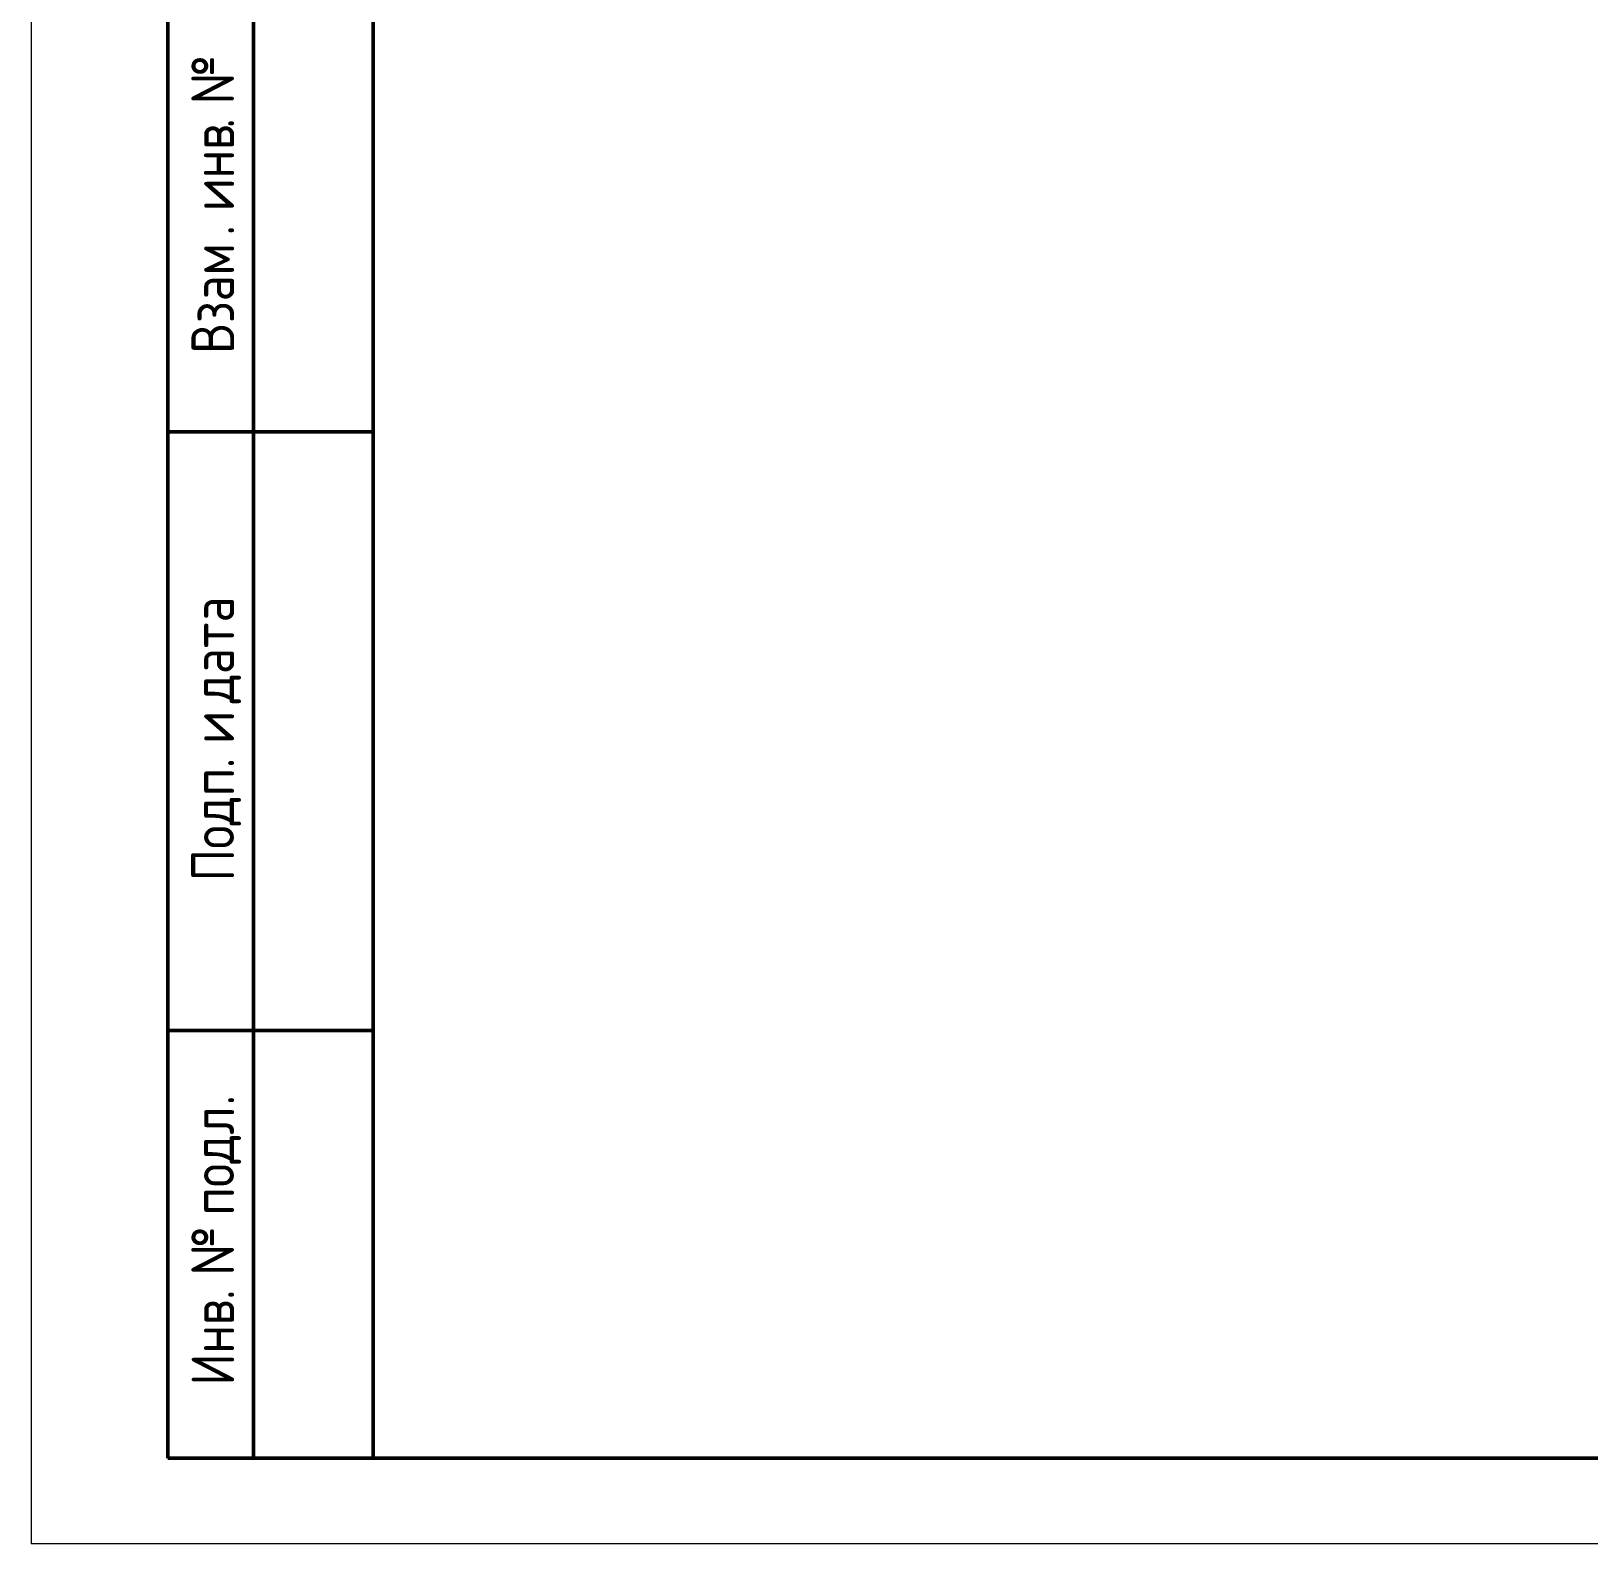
# Model space of a CAD drawing. Header units: millimetres. Extents: x -88595 to 880822, y -1054509 to -148035.
# Drawn here: x 407325 to 416431, y -336292 to -327450 of the extents above; entities that cross this region are included whole.
import ezdxf

# ---------------------------------------------------------------- set-up
doc = ezdxf.new("R2010")
doc.units = ezdxf.units.MM
doc.layers.add('Основная надпись', color=7, linetype='Continuous', lineweight=30)
doc.styles.add('$8$GOST Common', font='GOST_Common.ttf', dxfattribs={"width": 0.9, "height": 2.5})

msp = doc.modelspace()

# ---------------------------------------------------------------- linework, layer by layer
at = {"layer": 'Основная надпись', "lineweight": 20}
for p in [(407324.7, -306592.2), (449324.7, -336292.2)]:
    msp.add_line(p, (407324.7, -336292.2), dxfattribs=at)
at = {"layer": 'Основная надпись', "lineweight": 50}
for p, q in [((409324.7, -307092.2), (409324.7, -335792.2)), ((408124.7, -327292.2), (408124.7, -335792.2)), ((408624.7, -327292.2), (408624.7, -335792.2)), ((408124.7, -329792.2), (409324.7, -329792.2)), ((408124.7, -333292.2), (409324.7, -333292.2)), ((408124.7, -335792.2), (409324.7, -335792.2)), ((409324.7, -335792.2), (448824.7, -335792.2))]:
    msp.add_line(p, q, dxfattribs=at)

# ---------------------------------------------------------------- texts
at = {"layer": 'Основная надпись', "lineweight": 9, "char_height": 250, "attachment_point": 1, "rotation": 90, "style": '$8$GOST Common'}
for s, insert, width in [('\\fGOST Common|b0|i0|c204|p34|;\\W.9;№', (408261.5, -327877.5), 331.899), ('инв', (408261.5, -328502.6), 584.43), ('. ', (408261.5, -328020.4), 173.164), ('. ', (408261.5, -328645.5), 173.165), ('Взам', (408261.5, -329336), 836.962), ('дата', (408261.5, -331378.2), 873.038), ('\\fGOST Common|b0|i0|c204|p34|;\\W.9;и', (408261.5, -331616.3), 194.81), ('. ', (408261.5, -331759.2), 173.165), ('Подп', (408261.5, -332420), 800.886), ('\\fGOST Common|b0|i0|c204|p34|;\\W.9;.', (408261.5, -333730.1), 79.367), ('подл', (408261.5, -334373), 779.24), ('\\fGOST Common|b0|i0|c204|p34|;\\W.9;№', (408261.5, -334724.3), 331.899), ('. ', (408261.5, -334867.1), 173.164), ('Инв', (408261.5, -335367.2), 606.076)]:
    msp.add_mtext(s, dxfattribs=dict(at, insert=insert, width=width))

doc.saveas('drawing.dxf')
